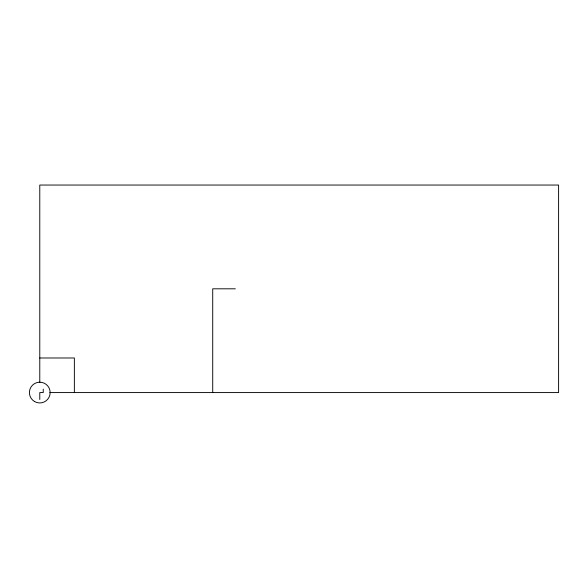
<?xml version="1.0" encoding="UTF-8"?>
<svg xmlns="http://www.w3.org/2000/svg" width="588" height="588" viewBox="0 0 588 588"><rect width="100%" height="100%" fill="white"/><g stroke="black" fill="none" stroke-linecap="round" stroke-linejoin="round"><path stroke-width="0.88" d="M235.325 288.811L212.716 288.811L212.716 392.578M39.778 357.989L74.367 357.989L74.367 392.578M49.789 392.578L558.6 392.578L558.6 185.044L39.778 185.044L39.778 382.567M43.233 389.116L43.233 392.578L39.778 392.578L39.778 399.495M34.589 401.56A10.378 10.378 0 0 0 50.156 392.578A10.378 10.378 0 0 0 34.589 383.589A10.378 10.378 0 0 0 34.589 401.56"/></g></svg>
